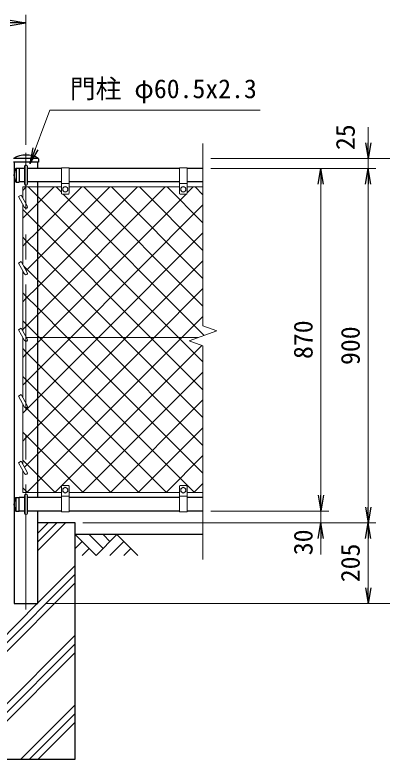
# Model space of a CAD drawing. Units: millimetres, scale not verified. Extents: x -4200 to 4200, y -2970 to 2970.
# Drawn here: x 2214 to 3148, y -1138 to 752 of the extents above; entities that cross this region are included whole.
import ezdxf
from ezdxf.enums import TextEntityAlignment as Align

# ---------------------------------------------------------------- set-up
doc = ezdxf.new("R2010")
doc.units = ezdxf.units.MM
doc.header["$LTSCALE"] = 10
doc.linetypes.add('USER1', pattern=[50.8, 31.75, -6.35, 6.35, -6.35])
for name, color, linetype, lineweight in [('0-0_D-STR1', 1, 'Continuous', 25), ('0-1_D-DCR-HCH', 7, 'Continuous', 13), ('0-2_D-STR2', 7, 'Continuous', 13), ('0-3_D-STR3', 3, 'Continuous', 13), ('0-4_D-BMK', 2, 'USER1', 13), ('0-5_D-STR4', 7, 'Continuous', 25), ('0-6_D-BGD', 7, 'Continuous', 25), ('0-7_D-STR-TXT', 7, 'Continuous', 13), ('0-8_D-STR-DIM', 7, 'Continuous', 13)]:
    doc.layers.add(name, color=color, linetype=linetype, lineweight=lineweight)
doc.layers.add('0-9_0', color=7, linetype='Continuous')
doc.styles.add('ＭＳ ゴシック', font='')
doc.styles.get('ＭＳ ゴシック').set_extended_font_data('MS Gothic')

# ---------------------------------------------------------------- blocks, each defined once
blk = doc.blocks.new('_Open')
at = {"layer": '0-9_0'}
blk.add_line((-10, 1.667), (0, 0), dxfattribs=at)
blk.add_lwpolyline([(-10, -1.667), (0, 0), (-10, 0)], dxfattribs=at)

msp = doc.modelspace()

# ---------------------------------------------------------------- linework, layer by layer
at = {"layer": '0-0_D-STR1'}
for p, q in [((2274.08, 386.59), (2210.55, 386.59)), ((2274.41, 385.65), (2274.41, 377.59)), ((2274.41, 377.59), (2210.21, 377.59)), ((2216.98, 362.09), (2225.31, 362.09)), ((2217.31, 362.09), (2217.31, 327.09)), ((2225.31, 362.09), (2225.31, 327.09)), ((2238.31, 361.59), (2225.31, 361.59)), ((2332.31, 361.59), (2246.31, 361.59)), ((2272.56, 361.59), (2272.56, 377.59)), ((2632.31, 361.59), (2352.31, 361.59)), ((2692.31, 361.59), (2652.31, 361.59)), ((2216.98, 327.09), (2225.31, 327.09)), ((2238.31, 327.59), (2225.31, 327.59)), ((2332.31, 327.59), (2246.31, 327.59)), ((2272.56, -474.41), (2272.56, 327.59)), ((2632.31, 327.59), (2352.31, 327.59)), ((2692.31, 327.59), (2652.31, 327.59)), ((2216.98, -473.91), (2225.31, -473.91)), ((2217.31, -508.91), (2217.31, -473.91)), ((2225.31, -508.91), (2225.31, -473.91)), ((2238.31, -474.41), (2225.31, -474.41)), ((2332.31, -474.41), (2246.31, -474.41)), ((2632.31, -474.41), (2352.31, -474.41)), ((2692.31, -474.41), (2652.31, -474.41)), ((2216.98, -508.91), (2225.31, -508.91)), ((2238.31, -508.41), (2225.31, -508.41)), ((2332.31, -508.41), (2246.31, -508.41)), ((2632.31, -508.41), (2352.31, -508.41)), ((2692.31, -508.41), (2652.31, -508.41))]:
    msp.add_line(p, q, dxfattribs=at)
msp.add_lwpolyline([(2212.06, 377.59), (2212.06, -743.41), (2272.56, -743.41), (2272.56, -508.41)], dxfattribs=at)
for centre, radius, start, end in [((2242.31, 334.42), 61.17, 59.14927, 120.85073), ((2272.91, 385.65), 1.5, 0, 59.14927), ((2247.54, 344.59), 35.72, 151.52136, 208.47864), ((2216.98, 361.09), 1, 90, 147.70173), ((2216.98, 328.09), 1, 212.29827, 270), ((2247.54, -491.41), 35.72, 151.52136, 208.47864), ((2216.98, -474.91), 1, 90, 147.70173), ((2216.98, -507.91), 1, 212.29827, 270)]:
    msp.add_arc(centre, radius, start, end, dxfattribs=at)
at = {"layer": '0-1_D-DCR-HCH'}
for p, q in [((2272.56, -608.92), (2343.07, -538.41)), ((2272.56, -586.82), (2320.98, -538.41)), ((2272.56, -564.72), (2298.88, -538.41)), ((2420.52, -621.62), (2367.31, -568.41)), ((2438.26, -603.88), (2402.79, -568.41)), ((2473.74, -568.41), (2420.52, -621.62)), ((2456.09, -586.24), (2438.26, -568.41)), ((2473.74, -568.41), (2526.95, -621.62)), ((2385.05, -586.14), (2367.31, -603.8)), ((2402.79, -603.88), (2384.97, -621.62)), ((2491.47, -586.14), (2455.84, -621.62)), ((2509.21, -603.88), (2491.39, -621.62)), ((2272.56, -741.5), (2367.31, -646.75)), ((2117.31, -918.85), (2367.31, -668.85)), ((2117.31, -940.94), (2367.31, -690.94)), ((2117.31, -896.75), (2270.66, -743.41)), ((2117.31, -1073.53), (2367.31, -823.53)), ((2117.31, -1095.62), (2367.31, -845.62)), ((2117.31, -1117.72), (2367.31, -867.72)), ((2229.21, -1138.41), (2367.31, -1000.3)), ((2251.31, -1138.41), (2367.31, -1022.4)), ((2273.4, -1138.41), (2367.31, -1044.5))]:
    msp.add_line(p, q, dxfattribs=at)
at = {"layer": '0-2_D-STR2'}
for p, q in [((2272.56, 61.22), (2525.94, 314.59)), ((2272.56, -9.49), (2596.65, 314.59)), ((2332.31, 301.02), (2318.74, 314.59)), ((2692.31, 11.73), (2389.45, 314.59)), ((2692.31, 82.44), (2460.16, 314.59)), ((2692.31, 153.15), (2530.87, 314.59)), ((2692.31, 223.86), (2601.58, 314.59)), ((2652.31, 299.55), (2667.36, 314.59)), ((2692.31, 294.58), (2672.29, 314.59)), ((2695.56, -62.22), (2336.74, 296.59)), ((2242.31, 249.6), (2234.31, 257.6)), ((2272.56, 219.35), (2242.31, 249.6)), ((2559.32, -67.41), (2272.56, 219.35)), ((2426.78, -67.41), (2692.31, 198.13)), ((2242.31, 178.89), (2234.31, 186.89)), ((2272.56, 148.64), (2242.31, 178.89)), ((2488.61, -67.41), (2272.56, 148.64)), ((2497.49, -67.41), (2692.31, 127.41)), ((2234.31, 93.68), (2237.16, 96.52)), ((2242.31, 30.97), (2272.56, 61.22)), ((2234.31, 22.97), (2242.31, 30.97)), ((2242.31, -39.74), (2272.56, -9.49)), ((2234.31, -47.74), (2242.31, -39.74)), ((2725.82, -51.21), (2726.74, -50.29)), ((2272.56, -221.62), (2426.78, -67.41)), ((2272.56, -292.34), (2497.49, -67.41)), ((2692.31, -271.11), (2488.61, -67.41)), ((2692.31, -200.4), (2559.32, -67.41)), ((2333.38, -443.64), (2689.13, -87.9)), ((2242.31, -103.95), (2234.31, -95.95)), ((2272.56, -134.2), (2242.31, -103.95)), ((2599.76, -461.41), (2272.56, -134.2)), ((2242.31, -174.66), (2234.31, -166.66)), ((2386.33, -461.41), (2692.31, -155.43)), ((2272.56, -204.91), (2242.31, -174.66)), ((2529.05, -461.41), (2272.56, -204.91)), ((2242.31, -251.87), (2272.56, -221.62)), ((2457.04, -461.41), (2692.31, -226.14)), ((2235.44, -238.5), (2234.31, -237.37)), ((2234.31, -259.87), (2242.31, -251.87)), ((2242.31, -322.59), (2272.56, -292.34)), ((2527.76, -461.41), (2692.31, -296.85)), ((2234.31, -330.59), (2242.31, -322.59)), ((2598.47, -461.41), (2692.31, -367.56)), ((2315.62, -461.41), (2332.55, -444.48)), ((2669.18, -461.41), (2692.31, -438.27))]:
    msp.add_line(p, q, dxfattribs=at)
for points in [[(2234.31, 305.81), (2242.31, 313.81), (2243.09, 314.59)], [(2234.31, 235.1), (2242.31, 243.1), (2272.56, 273.35), (2313.81, 314.59)], [(2234.31, 164.39), (2242.31, 172.39), (2272.56, 202.64), (2384.52, 314.59)], [(2243.01, 102.38), (2272.56, 131.93), (2455.23, 314.59)], [(2692.31, -129.69), (2630.03, -67.41), (2272.56, 290.06), (2248.03, 314.59)], [(2234.31, -118.45), (2242.31, -110.45), (2272.56, -80.2), (2285.36, -67.41), (2649.36, 296.59)], [(2234.31, -189.16), (2242.31, -181.16), (2272.56, -150.91), (2356.07, -67.41), (2692.31, 268.84)], [(2692.31, -341.82), (2417.9, -67.41), (2272.56, 77.93), (2242.31, 108.18), (2236.05, 114.44)], [(2238.61, -397), (2242.31, -393.3), (2272.56, -363.05), (2568.2, -67.41), (2692.31, 56.7)], [(2692.31, -412.53), (2347.19, -67.41), (2272.56, 7.22), (2242.31, 37.47), (2234.31, 45.47)], [(2244.91, -461.41), (2272.56, -433.76), (2638.91, -67.41), (2692.31, -14.01)], [(2670.48, -461.41), (2276.48, -67.41), (2272.56, -63.49), (2242.31, -33.24), (2234.31, -25.24)], [(2458.34, -461.41), (2272.56, -275.62), (2243.23, -246.29)], [(2387.63, -461.41), (2272.56, -346.33), (2242.31, -316.08), (2234.31, -308.08)], [(2316.92, -461.41), (2272.56, -417.05), (2242.31, -386.8), (2234.31, -378.8)], [(2246.21, -461.41), (2242.31, -457.51), (2234.31, -449.51)]]:
    msp.add_lwpolyline(points, dxfattribs=at)
at = {"layer": '0-3_D-STR3'}
for p, q in [((2238.31, 322.59), (2238.31, 366.59)), ((2246.31, 322.59), (2246.31, 366.59)), ((2332.31, 363.59), (2332.31, 298.59)), ((2352.31, 363.59), (2332.31, 363.59)), ((2352.31, 363.59), (2352.31, 298.59)), ((2632.31, 363.59), (2632.31, 298.59)), ((2652.31, 363.59), (2632.31, 363.59)), ((2652.31, 363.59), (2652.31, 298.59)), ((2352.31, 323.59), (2332.31, 323.59)), ((2652.31, 323.59), (2632.31, 323.59)), ((2234.31, 314.59), (2332.31, 314.59)), ((2234.31, 286.45), (2234.31, 314.59)), ((2335.81, 312.34), (2342.31, 316.09)), ((2335.81, 312.34), (2335.81, 304.85)), ((2342.31, 316.09), (2348.81, 312.34)), ((2348.81, 312.34), (2348.81, 304.85)), ((2352.31, 314.59), (2632.31, 314.59)), ((2635.81, 312.34), (2642.31, 316.09)), ((2635.81, 312.34), (2635.81, 304.85)), ((2642.31, 316.09), (2648.81, 312.34)), ((2648.81, 312.34), (2648.81, 304.85)), ((2652.31, 314.59), (2692.31, 314.59)), ((2222.92, 290.18), (2229.85, 294.18)), ((2222.92, 290.18), (2238.85, 262.59)), ((2229.85, 294.18), (2245.78, 266.59)), ((2350.31, 296.59), (2334.31, 296.59)), ((2650.31, 296.59), (2634.31, 296.59)), ((2234.31, 117.45), (2234.31, 270.45)), ((2222.92, 121.18), (2229.85, 125.18)), ((2222.92, 121.18), (2238.85, 93.59)), ((2229.85, 125.18), (2245.78, 97.59)), ((2234.31, -51.55), (2234.31, 101.45)), ((2222.92, -47.82), (2229.85, -43.82)), ((2222.92, -47.82), (2238.85, -75.41)), ((2229.85, -43.82), (2245.78, -71.41)), ((2234.31, -220.55), (2234.31, -67.55)), ((2681.32, -67.41), (2243.47, -67.41)), ((2222.92, -216.82), (2229.85, -212.82)), ((2222.92, -216.82), (2238.85, -244.41)), ((2229.85, -212.82), (2245.78, -240.41)), ((2234.31, -389.55), (2234.31, -236.55)), ((2222.92, -385.82), (2229.85, -381.82)), ((2222.92, -385.82), (2238.85, -413.41)), ((2229.85, -381.82), (2245.78, -409.41)), ((2234.31, -461.41), (2234.31, -405.55)), ((2332.31, -510.41), (2332.31, -445.41)), ((2350.31, -443.41), (2334.31, -443.41)), ((2335.81, -459.15), (2335.81, -451.66)), ((2348.81, -459.15), (2348.81, -451.66)), ((2352.31, -510.41), (2352.31, -445.41)), ((2632.31, -510.41), (2632.31, -445.41)), ((2650.31, -443.41), (2634.31, -443.41)), ((2635.81, -459.15), (2635.81, -451.66)), ((2648.81, -459.15), (2648.81, -451.66)), ((2652.31, -510.41), (2652.31, -445.41)), ((2234.31, -461.41), (2332.31, -461.41)), ((2238.31, -513.41), (2238.31, -469.41)), ((2246.31, -513.41), (2246.31, -469.41)), ((2352.31, -470.41), (2332.31, -470.41)), ((2335.81, -459.15), (2342.31, -462.91)), ((2342.31, -462.91), (2348.81, -459.15)), ((2352.31, -461.41), (2632.31, -461.41)), ((2652.31, -470.41), (2632.31, -470.41)), ((2635.81, -459.15), (2642.31, -462.91)), ((2642.31, -462.91), (2648.81, -459.15)), ((2652.31, -461.41), (2692.31, -461.41)), ((2352.31, -510.41), (2332.31, -510.41)), ((2652.31, -510.41), (2632.31, -510.41))]:
    msp.add_line(p, q, dxfattribs=at)
for points in [[(2335.81, 304.85), (2342.31, 301.09), (2348.81, 304.85)], [(2635.81, 304.85), (2642.31, 301.09), (2648.81, 304.85)], [(2335.81, -451.66), (2342.31, -447.91), (2348.81, -451.66)], [(2635.81, -451.66), (2642.31, -447.91), (2648.81, -451.66)]]:
    msp.add_lwpolyline(points, dxfattribs=at)
for centre in [(2342.31, 308.59), (2642.31, 308.59), (2342.31, -455.41), (2642.31, -455.41)]:
    msp.add_circle(centre, 6.49, dxfattribs=at)
for centre, radius, start, end in [((2242.31, 366.59), 4, 0, 180), ((2242.31, 322.59), 4, 180, 0), ((2334.31, 298.59), 2, 180, 270), ((2350.31, 298.59), 2, 270, 0), ((2634.31, 298.59), 2, 180, 270), ((2650.31, 298.59), 2, 270, 0), ((2242.31, 264.59), 4, 210, 30), ((2242.31, 95.59), 4, 210, 30), ((2242.31, -73.41), 4, 210, 30), ((2242.31, -242.41), 4, 210, 30), ((2242.31, -411.41), 4, 210, 30), ((2334.31, -445.41), 2, 90, 180), ((2350.31, -445.41), 2, 0, 90), ((2634.31, -445.41), 2, 90, 180), ((2650.31, -445.41), 2, 0, 90), ((2242.31, -469.41), 4, 0, 180), ((2242.31, -513.41), 4, 180, 0)]:
    msp.add_arc(centre, radius, start, end, dxfattribs=at)
at = {"layer": '0-4_D-BMK'}
msp.add_line((2242.31, -758.41), (2242.31, 401.59), dxfattribs=at)
at = {"layer": '0-5_D-STR4'}
msp.add_line((2367.31, -538.41), (2272.56, -538.41), dxfattribs=at)
msp.add_lwpolyline([(2117.31, -538.41), (2117.31, -1138.41), (2367.31, -1138.41), (2367.31, -538.41)], dxfattribs=at)
at = {"layer": '0-6_D-BGD'}
msp.add_line((2692.31, -568.41), (2367.31, -568.41), dxfattribs=at)
at = {"layer": '0-7_D-STR-TXT'}
msp.add_lwpolyline([(2837.7, 509.59), (2303.02, 509.59), (2253, 376.04)], dxfattribs=at)
at = {"layer": '0-8_D-STR-DIM'}
for p, q in [((2242.31, 421.59), (2242.31, 751.59)), ((3112.31, 426.59), (3112.31, 466.59)), ((2692.31, -37.75), (2692.31, 424.59)), ((2712.31, 386.59), (3252.31, 386.59)), ((2712.31, 386.59), (3132.31, 386.59)), ((3112.31, 361.59), (3112.31, 386.59)), ((2712.31, 361.59), (3012.31, 361.59)), ((2712.31, 361.59), (3132.31, 361.59)), ((2712.31, 361.59), (3132.31, 361.59)), ((2992.31, -468.41), (2992.31, 321.59)), ((3112.31, -498.41), (3112.31, 321.59)), ((3112.31, 321.59), (3112.31, 281.59)), ((2727.55, -50.58), (2692.31, -37.75)), ((2657.07, -76.23), (2727.55, -50.58)), ((2692.31, -89.06), (2657.07, -76.23)), ((2692.31, -631.41), (2692.31, -89.06)), ((2992.31, -468.41), (2992.31, -428.41)), ((2712.31, -508.41), (3012.31, -508.41)), ((2712.31, -508.41), (3012.31, -508.41)), ((2992.31, -538.41), (2992.31, -508.41)), ((2387.31, -538.41), (3012.31, -538.41)), ((2387.31, -538.41), (3132.31, -538.41)), ((2387.31, -538.41), (3132.31, -538.41)), ((2992.31, -578.41), (2992.31, -618.41)), ((3112.31, -578.41), (3112.31, -703.41)), ((2292.56, -743.41), (3252.31, -743.41)), ((2292.56, -743.41), (3132.31, -743.41))]:
    msp.add_line(p, q, dxfattribs=at)

# ---------------------------------------------------------------- block references
at = {"layer": '0-7_D-STR-TXT', "xscale": 4, "yscale": 4, "rotation": 249.46512}
msp.add_blockref('_Open', (2252.29, 374.16), dxfattribs=at)
at = {"layer": '0-8_D-STR-DIM', "xscale": 4, "yscale": 4}
msp.add_blockref('_Open', (2242.31, 731.59), dxfattribs=at)
for p, rotation in [((3112.31, 386.59), 270), ((2992.31, 361.59), 90), ((3112.31, 361.59), 90), ((3112.31, 361.59), 90), ((2992.31, -508.41), 270), ((2992.31, -508.41), 270), ((3112.31, -538.41), 270), ((2992.31, -538.41), 90), ((3112.31, -538.41), 90), ((3112.31, -743.41), 270)]:
    msp.add_blockref('_Open', p, dxfattribs=dict(at, rotation=rotation))

# ---------------------------------------------------------------- texts
at = {"layer": '0-7_D-STR-TXT', "style": 'ＭＳ ゴシック'}
msp.add_text('門柱 φ60.5x2.3', height=48.09, dxfattribs=at).set_placement((2353.95, 525.61), align=Align.BOTTOM_LEFT)
at = {"layer": '0-8_D-STR-DIM', "style": 'ＭＳ ゴシック'}
for s, p in [('25', (3092.92, 408.24)), ('870', (2985.56, -122.28)), ('900', (3105.56, -137.53)), ('30', (2985.57, -620.6)), ('205', (3105.56, -689.26))]:
    msp.add_text(s, height=48.09, rotation=90, dxfattribs=at).set_placement(p, align=Align.BOTTOM_LEFT)

doc.saveas('drawing.dxf')
